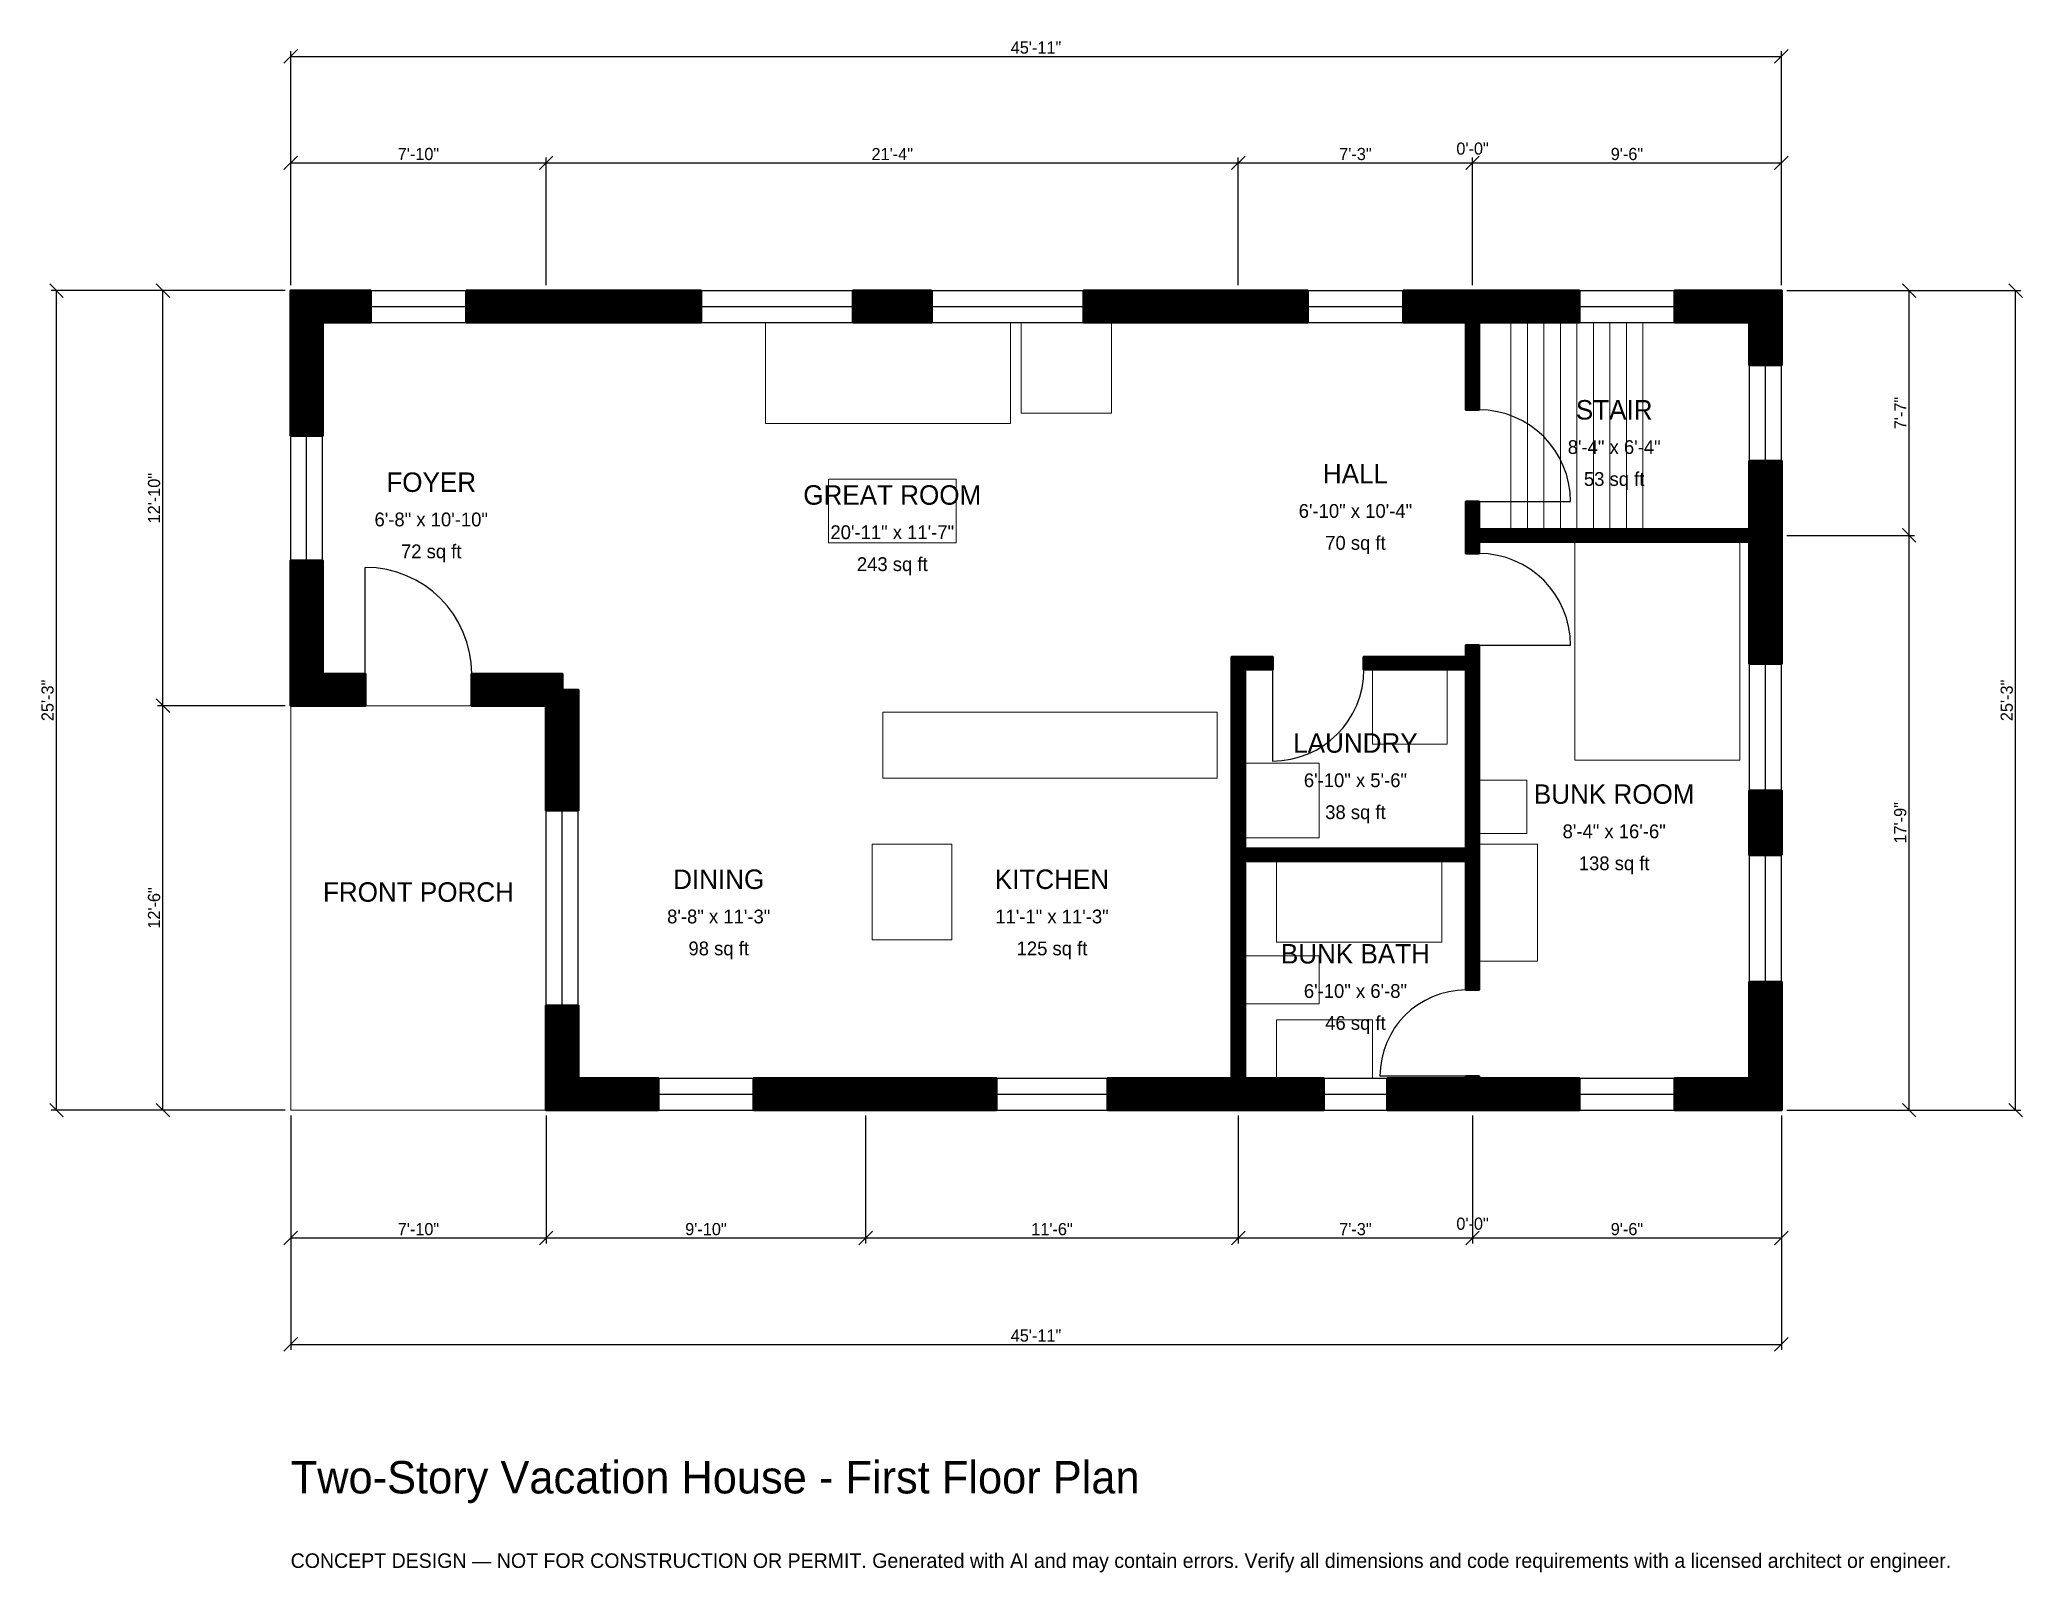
# Model space of a CAD drawing. Header units: inches. Extents: x -93 to 640, y -171 to 396.
import ezdxf
from ezdxf.enums import TextEntityAlignment as Align

# ---------------------------------------------------------------- set-up
doc = ezdxf.new("R2010")
doc.units = ezdxf.units.IN
doc.header["$MEASUREMENT"] = 0
doc.linetypes.add('DASHED', pattern=[0.6, 0.5, -0.1])
for name, color, linetype, lineweight in [('A-ANNO-DIMS', 1, 'Continuous', 13), ('A-ANNO-TEXT', 7, 'Continuous', 18), ('A-AREA-IDEN', 7, 'Continuous', 18), ('A-DOOR', 2, 'Continuous', 25), ('A-FLOR-FIXT', 9, 'Continuous', 13), ('A-FLOR-STRS', 3, 'Continuous', 18), ('A-FURN', 9, 'Continuous', 13), ('A-GLAZ', 4, 'Continuous', 25), ('A-SITE-PAVE', 8, 'Continuous', 13), ('A-WALL', 7, 'Continuous', 50), ('A-WALL-PATT', 8, 'Continuous', 13)]:
    doc.layers.add(name, color=color, linetype=linetype, lineweight=lineweight)
doc.dimstyles.new('PLAN', dxfattribs={"dimtxt": 4.5, "dimasz": 3, "dimexe": 2, "dimexo": 2, "dimgap": 1, "dimtad": 1, "dimdec": 0, "dimlunit": 4, "dimtsz": 2.5, "dimcen": 2.5, "dimclrd": 1, "dimclre": 1, "dimazin": 3, "dimtfac": 1, "dimtmove": 0, "dimatfit": 3})

msp = doc.modelspace()

# ---------------------------------------------------------------- hatches: boundary and pattern name
at = {"layer": 'A-WALL-PATT'}
h = msp.add_hatch(dxfattribs=at)
h.set_pattern_fill('ANSI31', color=8, scale=0.8)
h.paths.add_polyline_path([(348.0315, 0), (348.0315, 0), (344.4882, 0), (302.1654, 0), (302.1654, 11.811), (344.4882, 11.811), (348.0315, 11.811), (348.0315, 92.126), (348.0315, 96.8504), (348.0315, 147.2441), (348.0315, 151.9685), (348.0315, 162.9921), (348.0315, 167.7165), (352.7559, 167.7165), (362.9921, 167.7165), (362.9921, 162.9921), (352.7559, 162.9921), (352.7559, 151.9685), (352.7559, 147.2441), (352.7559, 96.8504), (434.6457, 96.8504), (434.6457, 162.9921), (396.8504, 162.9921), (396.8504, 167.7165), (434.6457, 167.7165), (434.6457, 172.0472), (439.3701, 172.0472), (439.3701, 167.7165), (439.3701, 162.9921), (439.3701, 96.8504), (439.3701, 92.126), (439.3701, 44.4882), (434.6457, 44.4882), (434.6457, 92.126), (352.7559, 92.126), (352.7559, 11.811), (356.2992, 11.811), (381.8898, 11.811), (381.8898, 0), (356.2992, 0), (352.7559, 0), (352.7559, 0), (348.0315, 0)])
h.paths.add_polyline_path([(218.5039, 0), (206.6929, 0), (171.2598, 0), (171.2598, 11.811), (206.6929, 11.811), (218.5039, 11.811), (260.8268, 11.811), (260.8268, 0), (218.5039, 0)])
h.paths.add_polyline_path([(106.2992, 0), (106.2992, 0), (94.4882, 0), (94.4882, 0), (94.4881, 0), (94.4881, 11.811), (94.4882, 11.811), (94.4882, 38.7795), (106.2992, 38.7795), (106.2992, 11.811), (135.8268, 11.811), (135.8268, 0), (106.2992, 0)])
h.paths.add_polyline_path([(94.4882, 149.6063), (66.9291, 149.6063), (66.9291, 161.4173), (100.3937, 161.4173), (100.3937, 155.5118), (106.2992, 155.5118), (106.2992, 110.8268), (94.4882, 110.8268), (94.4882, 149.6063)])
h.paths.add_polyline_path([(11.811, 149.6063), (11.811, 149.6063), (0, 149.6063), (0, 149.6063), (0, 149.6063), (0, 149.6063), (0, 161.4173), (0, 161.4173), (0, 203.3465), (11.811, 203.3465), (11.811, 161.4173), (27.5591, 161.4173), (27.5591, 149.6063), (11.811, 149.6063)])
h.paths.add_polyline_path([(0, 291.3386), (0, 291.3386), (0, 303.1496), (0, 303.1496), (0, 303.1496), (0, 303.1496), (11.811, 303.1496), (11.811, 303.1496), (29.5276, 303.1496), (29.5276, 291.3386), (11.811, 291.3386), (11.811, 249.4094), (0, 249.4094), (0, 291.3386)])
h.paths.add_polyline_path([(88.5827, 303.1496), (100.3937, 303.1496), (151.6404, 303.1496), (151.6404, 291.3386), (100.3937, 291.3386), (88.5827, 291.3386), (64.9606, 291.3386), (64.9606, 303.1496), (88.5827, 303.1496)])
h.paths.add_polyline_path([(236.9423, 303.1496), (236.9423, 291.3386), (207.9396, 291.3386), (207.9396, 303.1496), (236.9423, 303.1496)])
h.paths.add_polyline_path([(344.4882, 303.1496), (344.4882, 303.1496), (375.9843, 303.1496), (375.9843, 291.3386), (356.2992, 291.3386), (356.2992, 291.3386), (293.2415, 291.3386), (293.2415, 303.1496), (344.4882, 303.1496)])
h.paths.add_polyline_path([(431.1024, 303.1496), (434.6457, 303.1496), (434.6457, 303.1496), (439.3701, 303.1496), (439.3701, 303.1496), (442.9134, 303.1496), (476.378, 303.1496), (476.378, 291.3386), (442.9134, 291.3386), (439.3701, 291.3386), (439.3701, 259.0551), (434.6457, 259.0551), (434.6457, 291.3386), (431.1024, 291.3386), (411.4173, 291.3386), (411.4173, 303.1496), (431.1024, 303.1496)])
h.paths.add_polyline_path([(539.3701, 303.1496), (539.3701, 303.1496), (551.1811, 303.1496), (551.1811, 303.1496), (551.1811, 303.1496), (551.1811, 291.3386), (551.1811, 291.3386), (551.1811, 275.5906), (539.3701, 275.5906), (539.3701, 291.3386), (511.811, 291.3386), (511.811, 303.1496), (539.3701, 303.1496)])
h.paths.add_polyline_path([(551.1811, 218.5039), (551.1811, 214.9606), (551.1811, 214.9606), (551.1811, 210.2362), (551.1811, 210.2362), (551.1811, 206.6929), (551.1811, 165.1575), (539.3701, 165.1575), (539.3701, 206.6929), (539.3701, 210.2362), (439.3701, 210.2362), (439.3701, 205.9055), (434.6457, 205.9055), (434.6457, 210.2362), (434.6457, 210.2362), (434.6457, 214.9606), (434.6457, 214.9606), (434.6457, 225.1969), (439.3701, 225.1969), (439.3701, 214.9606), (539.3701, 214.9606), (539.3701, 218.5039), (539.3701, 240.1575), (551.1811, 240.1575), (551.1811, 218.5039)])
h.paths.add_polyline_path([(551.1811, 94.2913), (539.3701, 94.2913), (539.3701, 118.3071), (551.1811, 118.3071), (551.1811, 94.2913)])
h.paths.add_polyline_path([(551.1811, 11.811), (551.1811, 11.811), (551.1811, 0), (551.1811, 0), (551.1811, 0), (539.3701, 0), (539.3701, 0), (511.811, 0), (511.811, 11.811), (539.3701, 11.811), (539.3701, 47.4409), (551.1811, 47.4409), (551.1811, 11.811)])
h.paths.add_polyline_path([(442.9134, 0), (439.3701, 0), (439.3701, 0), (434.6457, 0), (434.6457, 0), (431.1024, 0), (405.5118, 0), (405.5118, 11.811), (431.1024, 11.811), (434.6457, 11.811), (434.6457, 12.5984), (439.3701, 12.5984), (439.3701, 11.811), (442.9134, 11.811), (476.378, 11.811), (476.378, 0), (442.9134, 0)])

# ---------------------------------------------------------------- linework, layer by layer
at = {"layer": 'A-DOOR'}
for p, q in [((439.3701, 225.1969), (473.2283, 225.1969)), ((27.5591, 161.4173), (27.5591, 200.7874)), ((439.3701, 172.0472), (473.2283, 172.0472)), ((362.9921, 162.9921), (362.9921, 129.1339)), ((434.6457, 12.5984), (402.7559, 12.5984))]:
    msp.add_line(p, q, dxfattribs=at)
for centre, radius, start, end in [((439.3701, 225.1969), 33.8583, 0, 90), ((439.3701, 172.0472), 33.8583, 0, 90), ((27.5591, 161.4173), 39.3701, 0, 90), ((362.9921, 162.9921), 33.8583, 270, 360), ((434.6457, 12.5984), 31.8898, 90, 180)]:
    msp.add_arc(centre, radius, start, end, dxfattribs=at)
at = {"layer": 'A-FLOR-FIXT'}
for points in [[(218.8976, 122.8346), (342.5197, 122.8346), (342.5197, 147.2441), (218.8976, 147.2441)], [(364.5669, 62.2047), (425.5906, 62.2047), (425.5906, 92.126), (364.5669, 92.126)], [(352.7559, 39.3701), (380.315, 39.3701), (380.315, 57.0866), (352.7559, 57.0866)], [(364.5669, 11.811), (400, 11.811), (400, 33.4646), (364.5669, 33.4646)]]:
    msp.add_lwpolyline(points, close=True, dxfattribs=at)
at = {"layer": 'A-FLOR-STRS'}
for p, q in [((451.1811, 214.9606), (451.1811, 291.3386)), ((457.2835, 214.9606), (457.2835, 291.3386)), ((463.3858, 214.9606), (463.3858, 291.3386)), ((469.4882, 214.9606), (469.4882, 291.3386)), ((475.5906, 214.9606), (475.5906, 291.3386)), ((481.6929, 214.9606), (481.6929, 291.3386)), ((487.7953, 214.9606), (487.7953, 291.3386)), ((493.8976, 214.9606), (493.8976, 291.3386)), ((500, 214.9606), (500, 291.3386))]:
    msp.add_line(p, q, dxfattribs=at)
at = {"layer": 'A-FURN'}
for points in [[(175.5906, 253.937), (266.1417, 253.937), (266.1417, 291.3386), (175.5906, 291.3386)], [(270.0787, 257.874), (303.5433, 257.874), (303.5433, 291.3386), (270.0787, 291.3386)], [(198.8189, 209.8425), (246.063, 209.8425), (246.063, 233.4646), (198.8189, 233.4646)], [(474.8031, 129.5276), (535.8268, 129.5276), (535.8268, 210.2362), (474.8031, 210.2362)], [(400, 135.4331), (427.5591, 135.4331), (427.5591, 162.9921), (400, 162.9921)], [(352.7559, 100.7874), (380.315, 100.7874), (380.315, 128.3465), (352.7559, 128.3465)], [(439.3701, 102.3622), (457.0866, 102.3622), (457.0866, 122.0472), (439.3701, 122.0472)], [(214.9606, 62.9921), (244.4882, 62.9921), (244.4882, 98.4252), (214.9606, 98.4252)], [(439.3701, 55.1181), (461.0236, 55.1181), (461.0236, 98.4252), (439.3701, 98.4252)]]:
    msp.add_lwpolyline(points, close=True, dxfattribs=at)
at = {"layer": 'A-GLAZ'}
for p, q in [((29.5276, 303.1496), (64.9606, 303.1496)), ((151.6404, 303.1496), (207.9396, 303.1496)), ((236.9423, 303.1496), (293.2415, 303.1496)), ((375.9843, 303.1496), (411.4173, 303.1496)), ((476.378, 303.1496), (511.811, 303.1496)), ((29.5276, 297.2441), (64.9606, 297.2441)), ((151.6404, 297.2441), (207.9396, 297.2441)), ((236.9423, 297.2441), (293.2415, 297.2441)), ((375.9843, 297.2441), (411.4173, 297.2441)), ((476.378, 297.2441), (511.811, 297.2441)), ((29.5276, 291.3386), (64.9606, 291.3386)), ((151.6404, 291.3386), (207.9396, 291.3386)), ((236.9423, 291.3386), (293.2415, 291.3386)), ((375.9843, 291.3386), (411.4173, 291.3386)), ((476.378, 291.3386), (511.811, 291.3386)), ((539.3701, 240.1575), (539.3701, 275.5906)), ((545.2756, 240.1575), (545.2756, 275.5906)), ((551.1811, 240.1575), (551.1811, 275.5906)), ((0, 203.3465), (0, 249.4094)), ((5.9055, 203.3465), (5.9055, 249.4094)), ((11.811, 203.3465), (11.811, 249.4094)), ((539.3701, 118.3071), (539.3701, 165.1575)), ((545.2756, 118.3071), (545.2756, 165.1575)), ((551.1811, 118.3071), (551.1811, 165.1575)), ((94.4882, 38.7795), (94.4882, 110.8268)), ((100.3937, 38.7795), (100.3937, 110.8268)), ((106.2992, 38.7795), (106.2992, 110.8268)), ((539.3701, 47.4409), (539.3701, 94.2913)), ((545.2756, 47.4409), (545.2756, 94.2913)), ((551.1811, 47.4409), (551.1811, 94.2913)), ((135.8268, 11.811), (171.2598, 11.811)), ((260.8268, 11.811), (302.1654, 11.811)), ((381.8898, 11.811), (405.5118, 11.811)), ((476.378, 11.811), (511.811, 11.811)), ((135.8268, 5.9055), (171.2598, 5.9055)), ((135.8268, 0), (171.2598, 0)), ((260.8268, 5.9055), (302.1654, 5.9055)), ((260.8268, 0), (302.1654, 0)), ((381.8898, 5.9055), (405.5118, 5.9055)), ((381.8898, 0), (405.5118, 0)), ((476.378, 5.9055), (511.811, 5.9055)), ((476.378, 0), (511.811, 0))]:
    msp.add_line(p, q, dxfattribs=at)
at = {"layer": 'A-SITE-PAVE', "linetype": 'DASHED'}
msp.add_lwpolyline([(0, 0), (94.4882, 0), (94.4882, 149.6063), (0, 149.6063)], close=True, dxfattribs=at)
at = {"layer": 'A-WALL'}
for points in [[(0, 291.3386), (0, 291.3386), (0, 303.1496), (0, 303.1496), (0, 303.1496), (0, 303.1496), (11.811, 303.1496), (11.811, 303.1496), (29.5276, 303.1496), (29.5276, 291.3386), (11.811, 291.3386), (11.811, 249.4094), (0, 249.4094), (0, 291.3386)], [(88.5827, 303.1496), (100.3937, 303.1496), (151.6404, 303.1496), (151.6404, 291.3386), (100.3937, 291.3386), (88.5827, 291.3386), (64.9606, 291.3386), (64.9606, 303.1496), (88.5827, 303.1496)], [(236.9423, 303.1496), (236.9423, 291.3386), (207.9396, 291.3386), (207.9396, 303.1496), (236.9423, 303.1496)], [(344.4882, 303.1496), (344.4882, 303.1496), (375.9843, 303.1496), (375.9843, 291.3386), (356.2992, 291.3386), (356.2992, 291.3386), (293.2415, 291.3386), (293.2415, 303.1496), (344.4882, 303.1496)], [(431.1024, 303.1496), (434.6457, 303.1496), (434.6457, 303.1496), (439.3701, 303.1496), (439.3701, 303.1496), (442.9134, 303.1496), (476.378, 303.1496), (476.378, 291.3386), (442.9134, 291.3386), (439.3701, 291.3386), (439.3701, 259.0551), (434.6457, 259.0551), (434.6457, 291.3386), (431.1024, 291.3386), (411.4173, 291.3386), (411.4173, 303.1496), (431.1024, 303.1496)], [(539.3701, 303.1496), (539.3701, 303.1496), (551.1811, 303.1496), (551.1811, 303.1496), (551.1811, 303.1496), (551.1811, 291.3386), (551.1811, 291.3386), (551.1811, 275.5906), (539.3701, 275.5906), (539.3701, 291.3386), (511.811, 291.3386), (511.811, 303.1496), (539.3701, 303.1496)], [(551.1811, 218.5039), (551.1811, 214.9606), (551.1811, 214.9606), (551.1811, 210.2362), (551.1811, 210.2362), (551.1811, 206.6929), (551.1811, 165.1575), (539.3701, 165.1575), (539.3701, 206.6929), (539.3701, 210.2362), (439.3701, 210.2362), (439.3701, 205.9055), (434.6457, 205.9055), (434.6457, 210.2362), (434.6457, 210.2362), (434.6457, 214.9606), (434.6457, 214.9606), (434.6457, 225.1969), (439.3701, 225.1969), (439.3701, 214.9606), (539.3701, 214.9606), (539.3701, 218.5039), (539.3701, 240.1575), (551.1811, 240.1575), (551.1811, 218.5039)], [(11.811, 149.6063), (11.811, 149.6063), (0, 149.6063), (0, 149.6063), (0, 149.6063), (0, 149.6063), (0, 161.4173), (0, 161.4173), (0, 203.3465), (11.811, 203.3465), (11.811, 161.4173), (27.5591, 161.4173), (27.5591, 149.6063), (11.811, 149.6063)], [(348.0315, 0), (348.0315, 0), (344.4882, 0), (302.1654, 0), (302.1654, 11.811), (344.4882, 11.811), (348.0315, 11.811), (348.0315, 92.126), (348.0315, 96.8504), (348.0315, 147.2441), (348.0315, 151.9685), (348.0315, 162.9921), (348.0315, 167.7165), (352.7559, 167.7165), (362.9921, 167.7165), (362.9921, 162.9921), (352.7559, 162.9921), (352.7559, 151.9685), (352.7559, 147.2441), (352.7559, 96.8504), (434.6457, 96.8504), (434.6457, 162.9921), (396.8504, 162.9921), (396.8504, 167.7165), (434.6457, 167.7165), (434.6457, 172.0472), (439.3701, 172.0472), (439.3701, 167.7165), (439.3701, 162.9921), (439.3701, 96.8504), (439.3701, 92.126), (439.3701, 44.4882), (434.6457, 44.4882), (434.6457, 92.126), (352.7559, 92.126), (352.7559, 11.811), (356.2992, 11.811), (381.8898, 11.811), (381.8898, 0), (356.2992, 0), (352.7559, 0), (352.7559, 0), (348.0315, 0)], [(94.4882, 149.6063), (66.9291, 149.6063), (66.9291, 161.4173), (100.3937, 161.4173), (100.3937, 155.5118), (106.2992, 155.5118), (106.2992, 110.8268), (94.4882, 110.8268), (94.4882, 149.6063)], [(551.1811, 94.2913), (539.3701, 94.2913), (539.3701, 118.3071), (551.1811, 118.3071), (551.1811, 94.2913)], [(551.1811, 11.811), (551.1811, 11.811), (551.1811, 0), (551.1811, 0), (551.1811, 0), (539.3701, 0), (539.3701, 0), (511.811, 0), (511.811, 11.811), (539.3701, 11.811), (539.3701, 47.4409), (551.1811, 47.4409), (551.1811, 11.811)], [(106.2992, 0), (106.2992, 0), (94.4882, 0), (94.4882, 0), (94.4881, 0), (94.4881, 11.811), (94.4882, 11.811), (94.4882, 38.7795), (106.2992, 38.7795), (106.2992, 11.811), (135.8268, 11.811), (135.8268, 0), (106.2992, 0)], [(218.5039, 0), (206.6929, 0), (171.2598, 0), (171.2598, 11.811), (206.6929, 11.811), (218.5039, 11.811), (260.8268, 11.811), (260.8268, 0), (218.5039, 0)], [(442.9134, 0), (439.3701, 0), (439.3701, 0), (434.6457, 0), (434.6457, 0), (431.1024, 0), (405.5118, 0), (405.5118, 11.811), (431.1024, 11.811), (434.6457, 11.811), (434.6457, 12.5984), (439.3701, 12.5984), (439.3701, 11.811), (442.9134, 11.811), (476.378, 11.811), (476.378, 0), (442.9134, 0)]]:
    msp.add_lwpolyline(points, close=True, dxfattribs=at)

# ---------------------------------------------------------------- texts
at = {"layer": 'A-ANNO-TEXT'}
for s, height, p in [('Two-Story Vacation House - First Floor Plan', 12, (0, -141.7323)), ('CONCEPT DESIGN — NOT FOR CONSTRUCTION OR PERMIT. Generated with AI and may contain errors. Verify all dimensions and code requirements with a licensed architect or engineer.', 5.4, (0, -169.2913))]:
    msp.add_text(s, height=height, dxfattribs=at).set_placement(p)
at = {"layer": 'A-AREA-IDEN'}
for s, height, p in [('STAIR', 7.2, (489.3701, 259.0551)), ('8\'-4" x 6\'-4"', 5.1, (489.3701, 245.2756)), ('FOYER', 7.2, (51.9685, 232.2835)), ('HALL', 7.2, (393.7008, 235.4331)), ('53 sq ft', 5.1, (489.3701, 233.4646)), ('GREAT ROOM', 7.2, (222.4409, 227.5591)), ('6\'-8" x 10\'-10"', 5.1, (51.9685, 218.5039)), ('6\'-10" x 10\'-4"', 5.1, (393.7008, 221.6535)), ('20\'-11" x 11\'-7"', 5.1, (222.4409, 213.7795)), ('70 sq ft', 5.1, (393.7008, 209.8425)), ('72 sq ft', 5.1, (51.9685, 206.6929)), ('243 sq ft', 5.1, (222.4409, 201.9685)), ('LAUNDRY', 7.2, (393.7008, 135.8268)), ('6\'-10" x 5\'-6"', 5.1, (393.7008, 122.0472)), ('BUNK ROOM', 7.2, (489.3701, 116.9291)), ('38 sq ft', 5.1, (393.7008, 110.2362)), ('8\'-4" x 16\'-6"', 5.1, (489.3701, 103.1496)), ('DINING', 7.2, (158.2677, 85.4331)), ('KITCHEN', 7.2, (281.4961, 85.4331)), ('138 sq ft', 5.1, (489.3701, 91.3386)), ('FRONT PORCH', 7.2, (47.2441, 80.7087)), ('8\'-8" x 11\'-3"', 5.1, (158.2677, 71.6535)), ('11\'-1" x 11\'-3"', 5.1, (281.4961, 71.6535)), ('98 sq ft', 5.1, (158.2677, 59.8425)), ('125 sq ft', 5.1, (281.4961, 59.8425)), ('BUNK BATH', 7.2, (393.7008, 57.874)), ('6\'-10" x 6\'-8"', 5.1, (393.7008, 44.0945)), ('46 sq ft', 5.1, (393.7008, 32.2835))]:
    msp.add_text(s, height=height, dxfattribs=at).set_placement(p, align=Align.MIDDLE_CENTER)

# ---------------------------------------------------------------- dimensions: what is measured, and where the dimension line sits
at = {"layer": 'A-ANNO-DIMS'}
for base, p1, p2, text in [((0, 389.7638), (0, 303.1496), (551.1811, 303.1496), '45\'-11"'), ((0, 350.3937), (0, 303.1496), (94.4882, 303.1496), '7\'-10"'), ((94.4882, 350.3937), (94.4882, 303.1496), (350.3937, 303.1496), '21\'-4"'), ((350.3937, 350.3937), (350.3937, 303.1496), (437.0079, 303.1496), '7\'-3"'), ((437.0079, 350.3937), (437.0079, 303.1496), (437.0079, 303.1496), '0\'-0"'), ((437.0079, 350.3937), (437.0079, 303.1496), (551.1811, 303.1496), '9\'-6"'), ((0, -47.2441), (0, 0), (94.4882, 0), '7\'-10"'), ((0, -86.6142), (0, 0), (551.1811, 0), '45\'-11"'), ((94.4882, -47.2441), (94.4882, 0), (212.5984, 0), '9\'-10"'), ((212.5984, -47.2441), (212.5984, 0), (350.3937, 0), '11\'-6"'), ((350.3937, -47.2441), (350.3937, 0), (437.0079, 0), '7\'-3"'), ((437.0079, -47.2441), (437.0079, 0), (437.0079, 0), '0\'-0"'), ((437.0079, -47.2441), (437.0079, 0), (551.1811, 0), '9\'-6"')]:
    msp.add_linear_dim(base=base, p1=p1, p2=p2, text=text, dimstyle='PLAN', dxfattribs=at).render()
for base, p1, p2, text in [((-86.6142, 0), (0, 0), (0, 303.1496), '25\'-3"'), ((-47.2441, 149.6063), (0, 149.6063), (0, 303.1496), '12\'-10"'), ((598.4252, 212.5984), (551.1811, 212.5984), (551.1811, 303.1496), '7\'-7"'), ((637.7953, 0), (551.1811, 0), (551.1811, 303.1496), '25\'-3"'), ((598.4252, 0), (551.1811, 0), (551.1811, 212.5984), '17\'-9"'), ((-47.2441, 0), (0, 0), (0, 149.6063), '12\'-6"')]:
    msp.add_linear_dim(base=base, p1=p1, p2=p2, angle=90, text=text, dimstyle='PLAN', dxfattribs=at).render()

doc.saveas('drawing.dxf')
